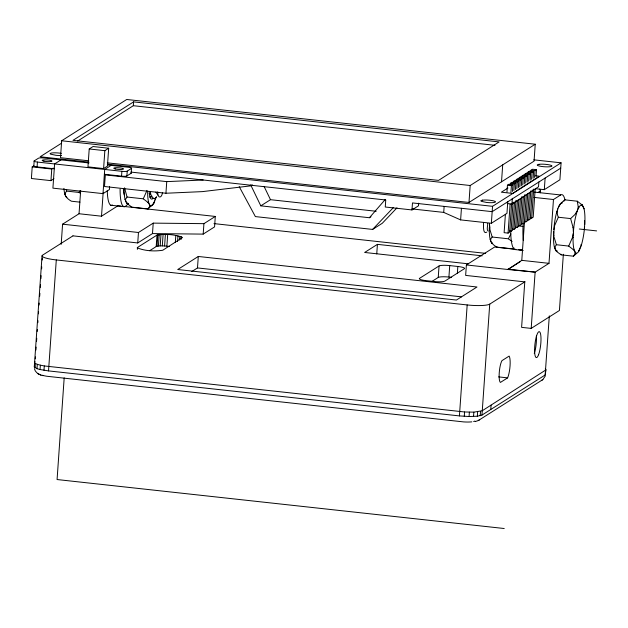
<?xml version="1.0" encoding="UTF-8"?>
<svg xmlns="http://www.w3.org/2000/svg" width="628" height="628" viewBox="0 0 628 628"><rect width="100%" height="100%" fill="white"/><g stroke="black" fill="none" stroke-linecap="round" stroke-linejoin="round"><path stroke-width="0.94" d="M555.301 249.724L557.295 252.032L561.142 254.842L573.442 256.193L575.609 252.833A24.225 5.369 -83.7 0 0 579.228 250.533L578.678 251.012L581.544 244.512A24.225 5.369 -83.7 0 0 584.268 230.303L584.935 220.781A24.225 5.369 -83.7 0 0 584.04 208.865L581.975 204.822L577.289 201.203L564.988 199.861C559.36 203.511 555.246 210.576 558.316 217.233L554.54 225.774L553.504 235.272A24.225 5.369 -83.7 0 0 554.398 247.181L556.518 251.286M554.971 249.018L554.909 246.953L556.392 244.724L568.693 246.074L572.461 237.533L573.066 237.415L573.733 227.886A24.225 5.369 -83.7 0 1 576.457 213.677L578.278 207.161L577.289 201.203M483.481 222.391C483.639 224.706 482.618 234.864 486.747 232.179M33.865 165.839L32.209 166.891L31.4 178.509L50.947 180.644L53.969 178.729M88.933 162.95L43.811 158.013A4.427 0.754 4 0 0 38.473 158.201L34.171 160.933L33.834 165.768A4.427 0.754 4 0 0 37.083 166.907L54.267 168.783M37.083 166.907L37.421 162.063A4.427 0.754 4 0 1 34.171 160.933M545.245 368.966L545.999 369.837L545.167 374.987L481.966 415.092L477.327 416.231L469.077 416.529L459.421 415.909L48.529 370.905L40.051 369.539L36.997 368.683L34.281 366.917L42.045 255.941M35.317 358.831L35.458 356.877M35.937 350.024L36.141 347.096M36.55 341.224L36.754 338.288M37.233 331.443L37.374 329.488M37.853 322.643L37.986 320.68M38.465 313.835L38.598 311.881M39.077 305.035L39.219 303.081M39.697 296.228L39.902 293.3M40.31 287.428L40.514 284.492M40.93 278.628L41.134 275.692M41.613 268.839L41.746 266.884M42.225 260.039L42.366 258.084M35.035 367.788L35.333 363.431L34.587 362.56L35.113 361.767M36.997 368.683L37.303 364.326L35.333 363.431M50.947 180.644L51.763 169.034L53.27 168.076M40.051 369.539L40.357 365.182L37.303 364.326M43.984 370.3L44.29 365.943L40.357 365.182M107.286 162.833L468.99 202.451L534.051 161.161L535.237 144.22L126.73 99.483L61.677 140.766L60.492 157.707L88.76 160.807M48.529 370.905L56.292 259.937A18.707 3.187 4 0 1 42.571 255.149L72.934 235.877M61.175 244.339L62.588 224.18L79.042 213.74L101.508 216.205L117.931 205.78L120.851 206.102M64.182 377.883L57.077 479.541L504.229 528.517M79.042 213.74L80.667 190.433M89.215 148.962L87.959 166.867L103.596 168.579L107.435 166.145L108.683 148.239L93.046 146.528L89.215 148.962L104.845 150.673L108.683 148.239M103.596 168.579L104.845 150.673M60.995 159.889L54.605 163.947L52.909 188.141L103.016 193.628L104.711 169.434L111.101 165.376M101.508 216.205L103.141 192.89M109.61 186.673L109.405 189.578L103.016 193.628M121.549 176.154L121.887 171.318A4.427 0.754 4 0 0 127.233 171.122L131.527 168.39L131.189 173.234L126.895 175.958A4.427 0.754 4 0 1 121.549 176.154L104.374 174.27M126.895 175.958L127.233 171.122M77.597 141.065L133.324 105.7L133.591 101.877L499.142 141.912L438.501 180.401L72.95 140.358L133.591 101.877M137.736 242.95L138.466 232.493L153.224 223.128L203.927 223.654L215.294 216.44L214.564 226.896L203.189 234.111L152.486 233.585L137.736 242.95L72.974 235.853M137.351 249.379L137.485 247.471L157 235.084C165.297 233.781 174.851 234.323 182.544 237.478L162.778 250.242C154.48 251.545 144.935 251.004 137.242 247.848L137.485 247.471M152.486 233.585L153.224 223.128M149.7 250.682L156.199 246.553L157 235.084M156.199 246.553L157.039 246.247L157.84 234.77M157.039 246.247L158.397 246.019L159.198 234.55M158.397 246.019L160.195 245.893L160.996 234.425M160.195 245.893L162.307 245.878L163.107 234.409M166.75 181.625L105.316 174.898L104.507 186.516L165.933 193.243L166.75 181.625L203.213 180.001M162.307 245.878L164.591 245.972L165.392 234.503M169.584 246.466L166.883 246.168L167.684 234.699M175.33 242.275L175.801 235.586M177.551 241.607L177.952 235.877M179.545 240.061L179.812 236.238M181.06 239.511L181.257 236.638M191.728 271.594L197.49 267.936L198.291 256.467L476.99 286.996L456.423 300.043L177.724 269.522L198.291 256.467M203.189 234.111L203.927 223.654M376.753 253.916L377.42 244.355L482.147 255.824M130.914 172.08L385.749 199.994L385.262 207.012L411.984 209.94L412.478 202.923L492.171 211.652L560.718 168.147M418.672 203.174L418.491 205.811L411.984 209.94M431.734 281.572L438.242 277.443L439.043 265.974A8.863 1.507 4 0 1 449.726 265.589L457.836 266.476A8.863 1.507 4 0 1 464.335 268.745L444.82 281.132A8.863 1.507 4 0 1 434.136 281.517L426.027 280.63A8.863 1.507 4 0 1 419.528 278.361L439.043 265.974M507.769 201.745L506.961 213.363L491.355 223.262L460.622 219.894L443.721 212.405L444.129 206.604M438.242 277.443A8.863 1.507 4 0 1 448.918 277.058L449.726 265.589M460.622 219.894L461.439 208.284M457.372 273.164L457.836 266.476M468.99 202.451L470.176 185.511L535.237 144.22M515.847 249.363L494.613 247.032L466.384 264.945L465.654 275.402L524.78 281.878L521.601 327.353L531.194 328.397L559.422 310.483L563.355 254.254M459.421 415.909L467.177 304.941A18.707 3.187 4 0 0 489.73 304.125L525.016 281.729M464.265 416.333L464.563 411.976L473.842 412.141L482.273 410.736L545.999 369.837M469.077 416.529L469.383 412.172M473.536 416.497L473.842 412.141M477.327 416.231L477.633 411.874M491.355 223.262L492.54 206.322L561.087 162.825L559.901 179.765L544.303 189.664L535.841 188.738M480.208 415.752L480.514 411.395M481.966 415.092L489.73 304.125M501.521 181.806L502.706 164.866M490.758 409.519L491.065 405.162M505.407 214.266L504.119 232.674L508.083 233.106L509.614 232.132L511.585 204.037M506.969 191.98L507.44 185.197L508.978 184.224L512.935 184.656L512.464 191.438M510.258 185.26L510.391 183.329L511.922 182.356L515.886 182.787L515.407 189.57M508.083 233.106L510.117 204.037M510.925 192.411L511.404 185.629L512.935 184.656M513.202 183.392L513.343 181.453L514.874 180.479L518.838 180.919L518.359 187.694M507.212 203.566L511.922 204.076L512.322 198.267M548.998 263.336L521.79 260.353L507.895 269.498L535.127 272.136L548.998 263.336L553.464 199.523L560.639 194.97A30.419 6.743 -83.7 0 1 564.902 199.61M509.449 231.065L511.035 231.237L513.068 202.169M513.877 190.543L514.356 183.761L515.886 182.787M514.528 202.161L512.566 230.264L511.035 231.237M516.153 181.523L516.287 179.584L517.825 178.611L521.782 179.043L521.311 185.825M512.393 229.189L513.979 229.361L516.012 200.301M516.828 188.667L517.299 181.885L518.838 180.919M517.48 200.293L515.517 228.388L513.979 229.361M519.105 179.647L519.238 177.708L520.769 176.735L524.733 177.174L524.254 183.957M515.345 227.32L516.93 227.493L518.893 199.398M519.772 186.799L520.251 180.016L521.782 179.043M520.431 198.424L518.461 226.52L516.93 227.493M522.049 177.779L522.19 175.84L523.721 174.867L527.685 175.298L527.206 182.081M518.296 225.452L519.882 225.625L521.915 196.556M522.724 184.93L523.202 178.148L524.733 177.174M523.375 196.548L521.413 224.651L519.882 225.625M525 175.903L525.134 173.972L526.672 172.998L530.629 173.43L530.158 180.212M521.24 223.576L522.826 223.749L524.859 194.68M525.675 183.054L526.146 176.272L527.685 175.298M523.289 240.414A33.26 7.371 -83.7 0 1 523.014 226.449L523.21 223.599M526.327 194.68L524.364 222.775L522.826 223.749M521.79 260.353L524.498 221.684M527.952 174.035L528.085 172.096L529.616 171.122L533.58 171.554L533.101 178.336M524.192 221.708L525.777 221.88L527.74 193.777M528.619 181.186L529.098 174.403L530.629 173.43M529.278 192.804L527.308 220.907L525.777 221.88M530.895 172.166L531.037 170.227L532.568 169.254L536.532 169.686L536.053 176.468M527.143 219.831L528.729 220.004L530.762 190.943M531.571 179.31L532.049 172.527L533.58 171.554M532.293 189.97L530.26 219.031L528.729 220.004M530.087 217.963L531.673 218.136L533.706 189.067M534.522 177.441L534.993 170.659L536.532 169.686M535.174 189.067L533.211 217.162L531.673 218.136M538.855 181.979L538.518 186.814L511.922 204.076M540.276 192.804L540.41 190.904L539.75 189.059M531.194 328.397L535.127 272.136L507.919 269.161M544.303 189.664L545.112 178.054M545.167 374.987L549.304 315.86M553.802 229.62L554.171 225.742A24.225 5.369 -83.7 0 1 556.887 211.534L557.805 208.755M487.752 223.442C487.823 225.57 486.378 230.044 488.16 231.143M155.697 197.514L153.813 203.268L148.027 208.928L131.817 207.154L127.131 203.535L125.066 199.492A24.225 5.369 -83.7 0 1 124.156 189.366M573.199 233.679L572.461 237.533M584.33 228.388L584.629 226.433M125.647 201.321L125.576 199.264L127.06 197.035L143.278 198.809L147.965 202.428L150.194 205.568A24.225 5.369 -83.7 0 0 153.813 203.268L153.334 203.66M149.456 204.602L149.511 206.698L148.027 208.928M513.987 247.942L513.155 248.916L496.936 247.142C493.663 245.399 487.846 240.799 492.179 237.023L508.397 238.797L512.118 241.505M580.649 247.283L580.939 246.09M156.129 197.247L155.218 200.026M147.007 190.394L143.278 198.809M162.534 192.615C161.475 199.084 157.353 198.15 157.722 191.862M510.878 233.922L508.397 238.797M577.799 209.681L578.773 207.656A24.225 5.369 -83.7 0 1 582.391 205.364L583.114 206.306M545.332 375.937L542.843 379.587L478.269 420.564L475.239 421.569M154.747 201.243L153.381 203.59M558.268 207.546L559.681 205.128M577.336 210.89L574.942 214.541L570.616 218.575L558.316 217.233M579.518 249.74L580.186 248.492M79.944 202.145L71.427 201.211C68.138 199.453 62.368 194.884 66.678 191.093L78.979 192.435L79.795 190.967M153.373 198.118C150.092 202.177 149.15 193.809 149.299 191.76M150.328 197.404L150.963 196.376M563.92 201.196L564.988 199.861M34.281 366.917L34.807 366.124M152.047 196.164L150.846 197.216L149.715 197.027M156.647 196.666C153.577 202.075 150.123 194.884 150.484 191.54M250.69 184.915L260.808 205.843L369.405 217.735L385.223 199.531M128.489 203.543L125.341 206.455A29.642 6.57 -83.7 0 1 120.097 189.154M239.213 186.634L255.376 216.589L372.592 229.424L393.285 207.672M396.967 207.837L382.287 223.278L372.592 229.424M576.59 253.429L573.442 256.193M149.637 206.047L150.194 205.568L149.645 206M559.634 205.207L559.203 205.521A24.225 5.369 -83.7 0 1 562.421 202.962M61.607 143.153L40.137 156.772L88.886 162.118M252.275 184.82L250.619 185.872L202.397 191.619L165.933 193.243M260.808 205.843L270.495 199.688L376.18 211.267M369.405 217.735L371.015 216.707M377.42 244.355L364.64 252.464L468.402 263.831M507.942 188.023L501.372 192.192L512.66 193.432L539.264 176.17L535.668 175.777M537.945 192.466L540.41 190.904M519.992 261.821L507.895 269.498L466.384 264.945M507.605 377.875L500.422 382.428A11.579 2.567 -83.7 0 1 499.244 372.773A11.579 2.567 -83.7 0 1 501.945 360.653L509.127 356.1A12.16 2.693 -83.7 0 1 510.054 365.912A12.16 2.693 -83.7 0 1 507.605 377.875L498.593 376.886M478.269 420.564L479.706 419.653M541.36 380.521L542.843 379.587M568.693 246.074L573.372 249.685L573.961 249.324A24.225 5.369 -83.7 0 1 573.066 237.415M557.319 211.275L556.887 211.534L557.319 211.369M573.317 249.63L573.961 249.324L575.609 252.833L575.06 253.265L574.871 251.867M473.645 421.545L474.917 421.074M572.493 237.4L573.066 237.415M164.591 245.972L166.883 246.168M464.563 411.976L44.29 365.943M133.324 105.7L494.982 145.311M533.784 159.834L561.087 162.825M531.037 170.227L534.993 170.659M528.085 172.096L532.049 172.527M525.134 173.972L529.098 174.403M522.19 175.84L526.146 176.272M519.238 177.708L523.202 178.148M516.287 179.584L520.251 180.016M513.343 181.453L517.299 181.885M510.391 183.329L514.356 183.761M507.44 185.197L511.404 185.629M534.404 192.097L560.639 194.97M61.677 140.766L470.176 185.511M534.028 197.396L553.464 199.523M107.412 164.143L492.54 206.322M107.247 164.96L128.277 167.26A4.427 0.754 4 0 1 131.527 168.39M37.421 162.063L121.887 171.318M32.209 166.891L51.763 169.034M412.039 208.936L443.721 212.405M579.306 229.008L596.6 230.9M518.336 225.931L523.014 226.449M519.419 249.606L521.295 249.811M122.798 206.314L215.294 216.44M518.744 249.677L521.64 249.999M110.74 205.207L123.606 206.612M523.21 250.454L514.787 249.536A33.26 7.371 -83.7 0 1 510.729 230.782M213.999 223.607L485.656 253.367M62.588 224.18L138.466 232.493M448.918 277.058L451.626 277.356M197.49 267.936L461.572 296.863M56.292 259.937L467.177 304.941M570.616 218.575L573.144 227.807L573.733 227.886L573.113 227.658M150.555 194.342L149.166 193.557M584.582 220.687L584.762 224.51M34.399 368.683C35.317 372.757 39.344 374.932 43.144 375.693M37.947 373.715L40.93 375.073M157.895 195.127L155.893 192.042M556.392 244.724L553.504 235.272L553.888 235.649M489.659 227.791L489.463 223.843L489.997 229.879L492.179 237.023M78.979 192.435L80.525 193.463M575.923 213.308L576.457 213.677L575.97 213.23M489.675 227.925L489.291 227.564A24.225 5.369 -83.7 0 0 490.193 239.48L490.766 241.317M578.278 207.161L578.773 207.656L578.278 207.067M583.648 208.449L584.04 208.865L583.451 207.012M125.459 199.916L125.066 199.492L125.451 199.963M573.372 249.685L574.542 251.161M65.587 196.085L66.741 197.592M490.57 239.951L490.193 239.48L490.57 239.99M581.975 204.822L582.391 205.364L582.023 204.869M556.463 251.231L556.047 250.69A24.225 5.369 -83.7 0 0 557.319 250.98M127.131 203.535L125.977 202.028M127.092 203.496L126.715 202.993A24.225 5.369 -83.7 0 0 127.986 203.284M66.701 197.545L66.332 197.051A24.225 5.369 -83.7 0 0 66.733 197.302M491.096 242.023L492.25 243.531L491.842 242.981A24.225 5.369 -83.7 0 0 492.666 243.334M264.168 186.61L270.495 199.688M127.06 197.035L124.532 187.803M66.278 190.025L66.678 191.093M149.126 203.896L148.546 202.059A24.225 5.369 -83.7 0 1 147.635 191.94M65.257 195.379L64.684 193.55A24.225 5.369 -83.7 0 1 63.938 188.369M560.922 254.152L561.142 254.842M496.74 246.521L496.936 247.142M573.144 227.807L573.333 231.756M553.865 235.492L553.668 231.551M112.483 205.05A29.642 6.57 -83.7 0 1 107.262 190.684M124.289 195.018A17.254 3.823 -83.7 0 1 123.378 189.256M131.134 172.841A4.427 0.754 4 0 1 131.189 173.234M536.383 336.004A13.047 2.889 -83.7 0 1 534.287 353.517M61.56 155.493A7.387 1.256 4 0 1 56.049 155.32L50.428 154.119L50.122 153.452L51.755 152.973A7.387 1.256 4 0 1 61.379 153.381M471.84 421.843A11.759 2.002 4 0 1 463.629 421.906L46.841 376.258A11.759 2.002 4 0 1 42.453 375.246M583.891 230.28L583.891 230.28M581.544 244.512L581.104 244.865L581.544 244.512M148.546 202.059L147.996 202.467L148.546 202.059M538.965 164.316L537.332 164.795A7.387 1.256 4 0 0 545.81 166.836A7.387 1.256 4 0 0 550.976 165.321A7.387 1.256 4 0 0 538.965 164.316M482.492 200.151L480.86 200.63L481.174 201.298L486.786 202.499A7.387 1.256 4 0 0 495.045 201.392A7.387 1.256 4 0 0 482.492 200.151M65.069 193.966L64.684 193.55L65.061 194.013M554.775 247.652L554.398 247.181L554.783 247.699M43.913 161.176A4.922 0.84 4 0 0 51.896 161.215A4.922 0.84 4 0 0 45.365 159.842A4.922 0.84 4 0 0 43.913 161.176M115.254 168.956A4.922 0.84 4 0 0 123.418 169.105A4.922 0.84 4 0 0 117.263 167.684A4.922 0.84 4 0 0 115.254 168.956M538.557 354.734A13.047 2.889 -83.7 0 0 540.111 332.526A13.047 2.889 -83.7 0 0 534.718 346.562A13.047 2.889 -83.7 0 0 538.557 354.734"/></g></svg>
